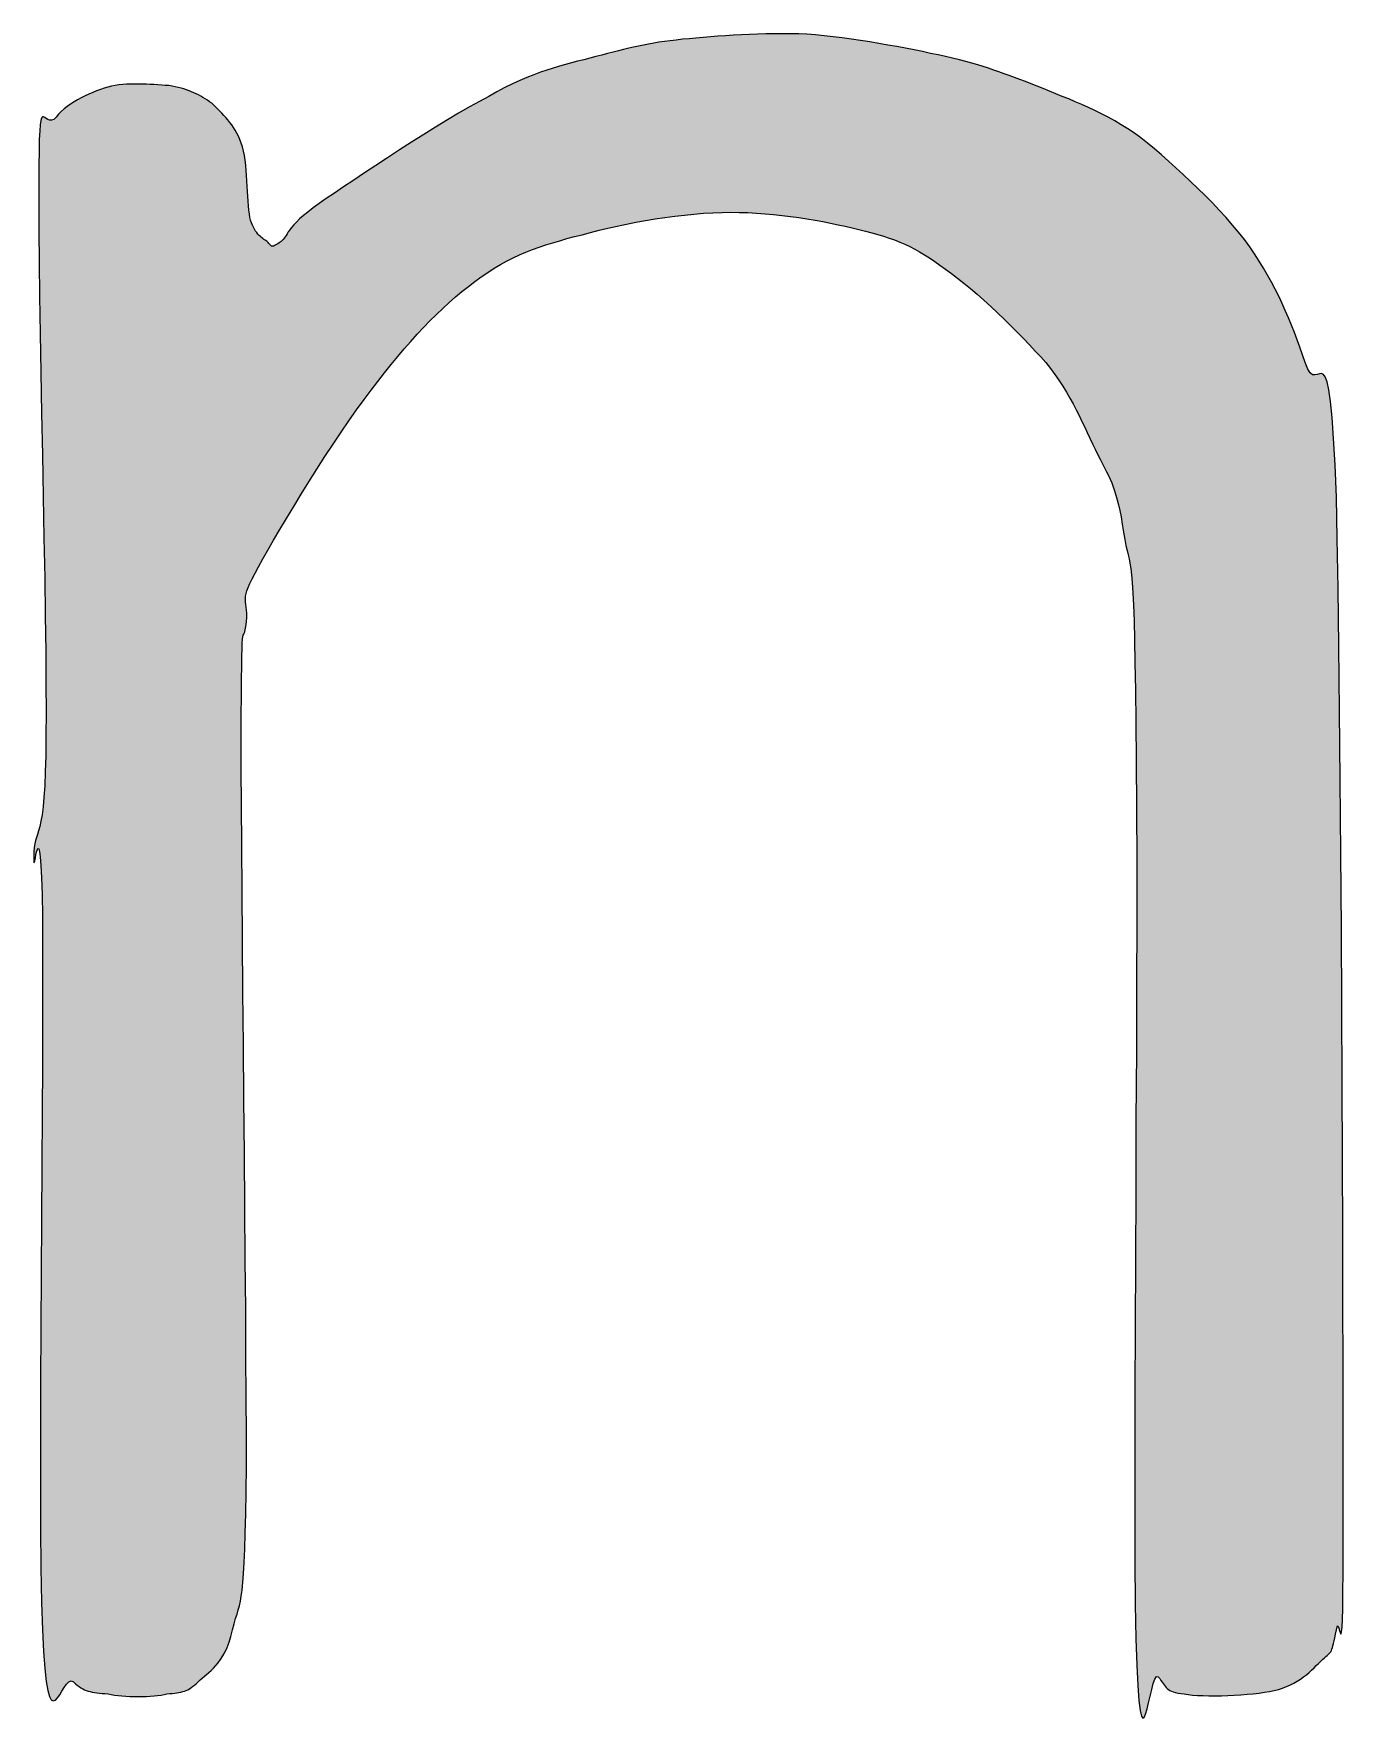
# Model space of a CAD drawing. Header units: millimetres. Extents: x 0 to 420, y 0 to 297.
# Drawn here: x 315.209 to 316.729, y 51.81 to 53.766 of the extents above; entities that cross this region are included whole.
import ezdxf

# ---------------------------------------------------------------- set-up
doc = ezdxf.new("R2010")
doc.units = ezdxf.units.MM
doc.layers.add('291-E-DIAGRAMA', color=5, linetype='Continuous')
doc.layers.add('291-G-ROTULO', color=7, linetype='Continuous')

msp = doc.modelspace()

# ---------------------------------------------------------------- hatches: boundary and pattern name
at = {"layer": '291-G-ROTULO', "true_color": 0x8dc249}
msp.add_hatch(color=7, dxfattribs=at).paths.add_polyline_path([(316.4559, 53.6695), (316.4483, 53.6735), (316.4406, 53.6773), (316.433, 53.6808), (316.4254, 53.6842), (316.4178, 53.6875), (316.4103, 53.6907), (316.4028, 53.6937), (316.3954, 53.6967), (316.388, 53.6997), (316.3807, 53.7027), (316.3735, 53.7057), (316.3666, 53.7083), (316.3599, 53.7108), (316.3535, 53.7132), (316.3473, 53.7155), (316.3413, 53.7178), (316.3353, 53.72), (316.3293, 53.7222), (316.3233, 53.7242), (316.3173, 53.7263), (316.311, 53.7283), (316.3046, 53.7303), (316.2979, 53.7322), (316.2908, 53.7341), (316.2834, 53.736), (316.2755, 53.7379), (316.2671, 53.7398), (316.2586, 53.7417), (316.2497, 53.7436), (316.2404, 53.7456), (316.2307, 53.7476), (316.2208, 53.7495), (316.2107, 53.7514), (316.2003, 53.7533), (316.1898, 53.7551), (316.1793, 53.7569), (316.1686, 53.7585), (316.158, 53.7601), (316.1474, 53.7615), (316.1369, 53.7629), (316.1266, 53.764), (316.1165, 53.7651), (316.1065, 53.7659), (316.0971, 53.7662), (316.0876, 53.7664), (316.078, 53.7664), (316.0684, 53.7664), (316.0589, 53.7662), (316.0493, 53.7659), (316.0399, 53.7656), (316.0305, 53.7652), (316.0212, 53.7646), (316.0121, 53.7641), (316.0032, 53.7635), (315.9945, 53.7628), (315.9859, 53.7621), (315.9777, 53.7614), (315.9697, 53.7606), (315.962, 53.7599), (315.9547, 53.7591), (315.9477, 53.7583), (315.9411, 53.7574), (315.9347, 53.7565), (315.9286, 53.7555), (315.9226, 53.7544), (315.9168, 53.7533), (315.9111, 53.7521), (315.9053, 53.7508), (315.8996, 53.7495), (315.8937, 53.7481), (315.8877, 53.7466), (315.8816, 53.745), (315.8752, 53.7434), (315.8686, 53.7416), (315.8616, 53.7398), (315.8545, 53.738), (315.8475, 53.7362), (315.8404, 53.7344), (315.8334, 53.7326), (315.8264, 53.7307), (315.8192, 53.7287), (315.812, 53.7266), (315.8047, 53.7242), (315.7971, 53.7217), (315.7894, 53.7188), (315.7815, 53.7157), (315.7733, 53.7121), (315.7648, 53.7082), (315.7559, 53.7039), (315.7467, 53.699), (315.7372, 53.6936), (315.7265, 53.6879), (315.7148, 53.6814), (315.7023, 53.6741), (315.6892, 53.6663), (315.6756, 53.658), (315.6617, 53.6493), (315.6476, 53.6404), (315.6335, 53.6314), (315.6196, 53.6224), (315.606, 53.6135), (315.5929, 53.6048), (315.5805, 53.5965), (315.5688, 53.5887), (315.5582, 53.5814), (315.5486, 53.5749), (315.5404, 53.5692), (315.5334, 53.5641), (315.5273, 53.5594), (315.5221, 53.5552), (315.5177, 53.5513), (315.514, 53.5477), (315.5109, 53.5444), (315.5084, 53.5415), (315.5063, 53.5388), (315.5046, 53.5364), (315.5032, 53.5342), (315.502, 53.5323), (315.5009, 53.5305), (315.4999, 53.5289), (315.4988, 53.5275), (315.4976, 53.5262), (315.4963, 53.525), (315.4942, 53.5236), (315.4924, 53.5225), (315.4908, 53.5215), (315.4895, 53.5208), (315.4884, 53.5202), (315.4875, 53.5199), (315.4867, 53.5197), (315.486, 53.5197), (315.4853, 53.5199), (315.4847, 53.5202), (315.4842, 53.5207), (315.4835, 53.5213), (315.4829, 53.5221), (315.4821, 53.5229), (315.4812, 53.5239), (315.4802, 53.525), (315.479, 53.5258), (315.4778, 53.5266), (315.4764, 53.5275), (315.4751, 53.5285), (315.4737, 53.5297), (315.4723, 53.5309), (315.4708, 53.5323), (315.4694, 53.5338), (315.468, 53.5355), (315.4666, 53.5373), (315.4653, 53.5394), (315.4641, 53.5417), (315.4629, 53.5442), (315.4619, 53.5469), (315.4609, 53.5499), (315.4601, 53.5531), (315.4594, 53.5571), (315.4589, 53.5617), (315.4584, 53.5666), (315.458, 53.572), (315.4576, 53.5776), (315.4573, 53.5834), (315.457, 53.5894), (315.4566, 53.5955), (315.4562, 53.6016), (315.4557, 53.6077), (315.4552, 53.6137), (315.4545, 53.6195), (315.4536, 53.625), (315.4527, 53.6302), (315.4515, 53.635), (315.4501, 53.6394), (315.4485, 53.6435), (315.4468, 53.6473), (315.445, 53.6509), (315.4431, 53.6543), (315.441, 53.6575), (315.4389, 53.6606), (315.4368, 53.6635), (315.4345, 53.6663), (315.4322, 53.669), (315.4299, 53.6715), (315.4276, 53.674), (315.4252, 53.6764), (315.4229, 53.6788), (315.4205, 53.6811), (315.4182, 53.6833), (315.416, 53.6856), (315.4133, 53.6874), (315.4108, 53.6892), (315.4082, 53.6908), (315.4056, 53.6924), (315.4031, 53.6939), (315.4005, 53.6953), (315.3978, 53.6966), (315.3951, 53.6979), (315.3924, 53.6991), (315.3895, 53.7002), (315.3866, 53.7013), (315.3835, 53.7023), (315.3803, 53.7032), (315.377, 53.7041), (315.3735, 53.7049), (315.3698, 53.7057), (315.3659, 53.7061), (315.3619, 53.7064), (315.3577, 53.7068), (315.3534, 53.7071), (315.349, 53.7074), (315.3445, 53.7076), (315.34, 53.7078), (315.3354, 53.7079), (315.3308, 53.708), (315.3262, 53.708), (315.3216, 53.7079), (315.317, 53.7077), (315.3125, 53.7073), (315.3081, 53.7069), (315.3037, 53.7064), (315.2995, 53.7057), (315.2953, 53.7045), (315.291, 53.7031), (315.2866, 53.7017), (315.2821, 53.7), (315.2777, 53.6983), (315.2732, 53.6964), (315.2688, 53.6943), (315.2644, 53.6921), (315.2601, 53.6898), (315.256, 53.6873), (315.252, 53.6847), (315.2481, 53.682), (315.2445, 53.6791), (315.2412, 53.676), (315.2381, 53.6729), (315.2353, 53.6695), (315.2324, 53.667), (315.2298, 53.666), (315.2275, 53.6661), (315.2254, 53.6669), (315.2235, 53.6681), (315.2219, 53.6692), (315.2204, 53.6699), (315.2192, 53.6698), (315.2182, 53.6685), (315.2173, 53.6656), (315.2166, 53.6607), (315.2161, 53.6535), (315.2157, 53.6435), (315.2154, 53.6304), (315.2153, 53.6138), (315.2152, 53.5933), (315.215, 53.568), (315.2151, 53.5371), (315.2154, 53.5013), (315.2159, 53.4615), (315.2166, 53.4185), (315.2174, 53.3729), (315.2183, 53.3256), (315.2192, 53.2773), (315.2202, 53.2289), (315.221, 53.1811), (315.2219, 53.1347), (315.2225, 53.0905), (315.2231, 53.0492), (315.2234, 53.0116), (315.2235, 52.9786), (315.2232, 52.9509), (315.2231, 52.9285), (315.2226, 52.9094), (315.2219, 52.8933), (315.221, 52.8798), (315.22, 52.8686), (315.2188, 52.8595), (315.2175, 52.852), (315.2162, 52.846), (315.2149, 52.841), (315.2136, 52.8368), (315.2124, 52.8331), (315.2114, 52.8295), (315.2105, 52.8257), (315.2098, 52.8215), (315.2093, 52.8165), (315.2092, 52.8103), (315.2093, 52.8056), (315.2095, 52.8037), (315.2099, 52.8041), (315.2105, 52.8062), (315.2111, 52.8093), (315.2118, 52.8129), (315.2126, 52.8164), (315.2134, 52.8191), (315.2143, 52.8205), (315.2152, 52.82), (315.216, 52.8169), (315.2168, 52.8106), (315.2175, 52.8006), (315.2182, 52.7863), (315.2188, 52.767), (315.2192, 52.7421), (315.2195, 52.7096), (315.2195, 52.6693), (315.2194, 52.6224), (315.2192, 52.5699), (315.2189, 52.513), (315.2185, 52.4528), (315.2181, 52.3903), (315.2177, 52.3268), (315.2174, 52.2633), (315.2171, 52.2009), (315.217, 52.1408), (315.217, 52.084), (315.2172, 52.0318), (315.2176, 51.9851), (315.2182, 51.9451), (315.2192, 51.913), (315.2205, 51.888), (315.2219, 51.8682), (315.2236, 51.8533), (315.2254, 51.8426), (315.2274, 51.8356), (315.2296, 51.8318), (315.2319, 51.8307), (315.2343, 51.8317), (315.2368, 51.8343), (315.2393, 51.8379), (315.242, 51.8421), (315.2446, 51.8464), (315.2473, 51.8501), (315.25, 51.8527), (315.2527, 51.8538), (315.2554, 51.8528), (315.2576, 51.8506), (315.2597, 51.8488), (315.2618, 51.8472), (315.2639, 51.8458), (315.266, 51.8446), (315.2681, 51.8435), (315.2702, 51.8427), (315.2724, 51.842), (315.2747, 51.8414), (315.2772, 51.8409), (315.2797, 51.8404), (315.2825, 51.8401), (315.2854, 51.8397), (315.2885, 51.8394), (315.2919, 51.8391), (315.2955, 51.8387), (315.2991, 51.838), (315.303, 51.8374), (315.3071, 51.8369), (315.3115, 51.8364), (315.3161, 51.8361), (315.3208, 51.8359), (315.3256, 51.8357), (315.3304, 51.8357), (315.3352, 51.8357), (315.3399, 51.8359), (315.3444, 51.8361), (315.3489, 51.8364), (315.353, 51.8369), (315.357, 51.8374), (315.3605, 51.838), (315.3638, 51.8387), (315.367, 51.8391), (315.37, 51.8394), (315.3728, 51.8397), (315.3753, 51.8401), (315.3777, 51.8404), (315.38, 51.8409), (315.3821, 51.8414), (315.3841, 51.842), (315.386, 51.8427), (315.3879, 51.8435), (315.3898, 51.8446), (315.3917, 51.8458), (315.3936, 51.8472), (315.3956, 51.8488), (315.3977, 51.8506), (315.3999, 51.8528), (315.4022, 51.855), (315.4047, 51.8571), (315.4072, 51.8592), (315.4098, 51.8613), (315.4125, 51.8636), (315.4152, 51.866), (315.418, 51.8686), (315.4207, 51.8716), (315.4234, 51.8749), (315.4261, 51.8786), (315.4287, 51.8828), (315.4312, 51.8875), (315.4336, 51.8928), (315.4359, 51.8988), (315.4381, 51.9055), (315.44, 51.913), (315.4419, 51.9202), (315.4435, 51.9262), (315.4451, 51.9314), (315.4465, 51.9363), (315.4478, 51.9411), (315.449, 51.9463), (315.4501, 51.9523), (315.4511, 51.9594), (315.452, 51.968), (315.4528, 51.9786), (315.4535, 51.9915), (315.4542, 52.007), (315.4547, 52.0256), (315.4552, 52.0477), (315.4557, 52.0736), (315.4561, 52.1037), (315.456, 52.1398), (315.4558, 52.1828), (315.4555, 52.2317), (315.4552, 52.2854), (315.4547, 52.343), (315.4542, 52.4035), (315.4537, 52.4658), (315.4531, 52.529), (315.4525, 52.5921), (315.452, 52.6541), (315.4515, 52.714), (315.451, 52.7708), (315.4506, 52.8234), (315.4503, 52.871), (315.4501, 52.9125), (315.4501, 52.9468), (315.4501, 52.9748), (315.4502, 52.998), (315.4503, 53.0169), (315.4505, 53.032), (315.4507, 53.0437), (315.4509, 53.0525), (315.4512, 53.0589), (315.4516, 53.0633), (315.452, 53.0662), (315.4524, 53.068), (315.4529, 53.0693), (315.4535, 53.0705), (315.4541, 53.072), (315.4547, 53.0744), (315.4554, 53.078), (315.4561, 53.0834), (315.4563, 53.0889), (315.4563, 53.0935), (315.4561, 53.0974), (315.4558, 53.1007), (315.4554, 53.1036), (315.4551, 53.1062), (315.4549, 53.1086), (315.4548, 53.111), (315.4551, 53.1135), (315.4557, 53.1163), (315.4566, 53.1196), (315.4581, 53.1234), (315.4601, 53.128), (315.4627, 53.1335), (315.466, 53.1399), (315.4702, 53.1476), (315.4751, 53.1566), (315.4809, 53.1668), (315.4875, 53.1782), (315.4948, 53.1906), (315.5026, 53.2037), (315.5109, 53.2175), (315.5196, 53.2317), (315.5286, 53.2462), (315.5378, 53.2608), (315.5472, 53.2754), (315.5565, 53.2897), (315.5659, 53.3037), (315.575, 53.3171), (315.5839, 53.3298), (315.5925, 53.3416), (315.6006, 53.3524), (315.6085, 53.3627), (315.6163, 53.3727), (315.624, 53.3823), (315.6316, 53.3916), (315.6392, 53.4005), (315.6467, 53.4091), (315.6542, 53.4174), (315.6616, 53.4254), (315.669, 53.433), (315.6765, 53.4404), (315.6839, 53.4475), (315.6913, 53.4543), (315.6987, 53.4608), (315.7061, 53.4671), (315.7136, 53.4731), (315.7211, 53.4788), (315.7286, 53.4843), (315.736, 53.4893), (315.7434, 53.494), (315.7507, 53.4983), (315.758, 53.5023), (315.7654, 53.506), (315.7728, 53.5095), (315.7803, 53.5127), (315.7879, 53.5157), (315.7956, 53.5185), (315.8034, 53.5212), (315.8114, 53.5237), (315.8196, 53.5261), (315.828, 53.5285), (315.8367, 53.5308), (315.8456, 53.533), (315.8552, 53.5356), (315.8652, 53.5382), (315.8755, 53.5407), (315.8861, 53.543), (315.8969, 53.5453), (315.9079, 53.5475), (315.9191, 53.5495), (315.9304, 53.5514), (315.9417, 53.5531), (315.953, 53.5546), (315.9642, 53.5559), (315.9754, 53.557), (315.9864, 53.5579), (315.9973, 53.5586), (316.0079, 53.559), (316.0182, 53.5591), (316.028, 53.559), (316.0379, 53.5587), (316.0479, 53.5581), (316.0578, 53.5574), (316.0677, 53.5565), (316.0776, 53.5554), (316.0873, 53.5542), (316.097, 53.5529), (316.1065, 53.5514), (316.1159, 53.5498), (316.125, 53.5482), (316.1339, 53.5464), (316.1426, 53.5446), (316.151, 53.5428), (316.159, 53.5409), (316.1668, 53.5391), (316.1745, 53.5372), (316.1818, 53.5353), (316.1887, 53.5333), (316.1954, 53.5313), (316.2018, 53.5292), (316.208, 53.5269), (316.2141, 53.5245), (316.22, 53.522), (316.2257, 53.5193), (316.2315, 53.5163), (316.2372, 53.5131), (316.243, 53.5097), (316.2488, 53.506), (316.2547, 53.5019), (316.2608, 53.4976), (316.2671, 53.4929), (316.2741, 53.4881), (316.2813, 53.4827), (316.2887, 53.4769), (316.2963, 53.4706), (316.3041, 53.4639), (316.3119, 53.457), (316.3198, 53.4498), (316.3276, 53.4424), (316.3354, 53.435), (316.343, 53.4274), (316.3505, 53.4199), (316.3578, 53.4124), (316.3647, 53.4051), (316.3714, 53.3979), (316.3777, 53.3911), (316.3836, 53.3845), (316.389, 53.3777), (316.3941, 53.3709), (316.3989, 53.364), (316.4034, 53.3571), (316.4076, 53.3503), (316.4116, 53.3434), (316.4154, 53.3366), (316.4189, 53.3298), (316.4224, 53.323), (316.4256, 53.3163), (316.4288, 53.3097), (316.4318, 53.3032), (316.4349, 53.2967), (316.4378, 53.2904), (316.4408, 53.2842), (316.4438, 53.2781), (316.4467, 53.2723), (316.4494, 53.2671), (316.4518, 53.2623), (316.4541, 53.2578), (316.4563, 53.2534), (316.4583, 53.2491), (316.4601, 53.2449), (316.4619, 53.2404), (316.4635, 53.2358), (316.4651, 53.2308), (316.4666, 53.2254), (316.4681, 53.2194), (316.4695, 53.2127), (316.471, 53.2053), (316.4724, 53.197), (316.4739, 53.1877), (316.4754, 53.179), (316.4767, 53.1721), (316.478, 53.1664), (316.4792, 53.1614), (316.4803, 53.1567), (316.4813, 53.1516), (316.4823, 53.1456), (316.4832, 53.1383), (316.484, 53.1291), (316.4847, 53.1174), (316.4854, 53.1028), (316.486, 53.0847), (316.4866, 53.0626), (316.4871, 53.0359), (316.4876, 53.0042), (316.488, 52.9669), (316.4886, 52.9216), (316.4889, 52.8671), (316.4891, 52.8048), (316.4891, 52.736), (316.4889, 52.6622), (316.4887, 52.5846), (316.4883, 52.5046), (316.488, 52.4236), (316.4876, 52.343), (316.4873, 52.2641), (316.487, 52.1883), (316.4868, 52.1169), (316.4868, 52.0513), (316.487, 51.9929), (316.4873, 51.943), (316.488, 51.9029), (316.4891, 51.8721), (316.4904, 51.8484), (316.4917, 51.8311), (316.4932, 51.8195), (316.4947, 51.8129), (316.4962, 51.8105), (316.4978, 51.8115), (316.4995, 51.8154), (316.5012, 51.8213), (316.503, 51.8285), (316.5048, 51.8363), (316.5066, 51.8439), (316.5084, 51.8508), (316.5103, 51.856), (316.5122, 51.8589), (316.5141, 51.8588), (316.5158, 51.8566), (316.5173, 51.8545), (316.5187, 51.8526), (316.5199, 51.8508), (316.521, 51.8492), (316.5222, 51.8477), (316.5233, 51.8463), (316.5246, 51.845), (316.526, 51.8438), (316.5276, 51.8428), (316.5294, 51.8418), (316.5316, 51.841), (316.534, 51.8403), (316.5369, 51.8396), (316.5403, 51.8391), (316.5442, 51.8387), (316.5487, 51.838), (316.5539, 51.8375), (316.5598, 51.8371), (316.5661, 51.8368), (316.5729, 51.8366), (316.58, 51.8366), (316.5874, 51.8367), (316.5949, 51.8369), (316.6024, 51.8373), (316.6099, 51.8377), (316.6172, 51.8383), (316.6243, 51.839), (316.6311, 51.8398), (316.6375, 51.8407), (316.6433, 51.8416), (316.6486, 51.8427), (316.6537, 51.844), (316.6585, 51.8455), (316.6631, 51.8473), (316.6675, 51.8492), (316.6716, 51.8513), (316.6755, 51.8536), (316.6792, 51.856), (316.6827, 51.8585), (316.686, 51.8611), (316.6891, 51.8637), (316.6921, 51.8663), (316.6949, 51.869), (316.6975, 51.8716), (316.7, 51.8741), (316.7025, 51.8765), (316.7048, 51.8789), (316.7069, 51.8806), (316.7087, 51.8821), (316.7102, 51.8833), (316.7115, 51.8845), (316.7126, 51.8856), (316.7136, 51.8867), (316.7144, 51.8878), (316.7151, 51.8891), (316.7157, 51.8907), (316.7163, 51.8925), (316.7169, 51.8946), (316.7175, 51.8972), (316.7181, 51.9003), (316.7189, 51.9039), (316.7198, 51.9081), (316.7208, 51.913), (316.7216, 51.9167), (316.7223, 51.9179), (316.7231, 51.9171), (316.7238, 51.9151), (316.7245, 51.9126), (316.7251, 51.9102), (316.7258, 51.9087), (316.7263, 51.9087), (316.7269, 51.911), (316.7274, 51.9162), (316.7278, 51.925), (316.7282, 51.9381), (316.7285, 51.9562), (316.7287, 51.98), (316.7288, 52.0102), (316.7289, 52.0475), (316.7288, 52.0947), (316.7288, 52.1525), (316.7286, 52.2193), (316.7284, 52.2937), (316.7282, 52.3742), (316.7279, 52.4593), (316.7275, 52.5473), (316.7271, 52.6369), (316.7266, 52.7266), (316.726, 52.8147), (316.7254, 52.8999), (316.7246, 52.9805), (316.7238, 53.0551), (316.7229, 53.1223), (316.7219, 53.1803), (316.7208, 53.2279), (316.7193, 53.2658), (316.7176, 53.2965), (316.7159, 53.3208), (316.7141, 53.3393), (316.7121, 53.3528), (316.7101, 53.3621), (316.708, 53.3679), (316.7058, 53.3709), (316.7035, 53.3719), (316.7011, 53.3716), (316.6986, 53.3708), (316.696, 53.3702), (316.6933, 53.3705), (316.6905, 53.3725), (316.6877, 53.3769), (316.6847, 53.3845), (316.6817, 53.3934), (316.6786, 53.4023), (316.6754, 53.411), (316.6721, 53.4196), (316.6687, 53.4281), (316.6652, 53.4366), (316.6616, 53.4449), (316.6578, 53.4532), (316.6539, 53.4615), (316.6498, 53.4697), (316.6455, 53.4779), (316.6409, 53.4861), (316.6362, 53.4943), (316.6312, 53.5025), (316.626, 53.5107), (316.6205, 53.519), (316.6142, 53.5273), (316.6074, 53.5358), (316.6003, 53.5443), (316.5928, 53.5529), (316.585, 53.5614), (316.5769, 53.5699), (316.5686, 53.5784), (316.5602, 53.5867), (316.5517, 53.5949), (316.5432, 53.603), (316.5346, 53.6108), (316.5262, 53.6184), (316.5178, 53.6256), (316.5096, 53.6326), (316.5017, 53.6392), (316.494, 53.6455), (316.4864, 53.6509), (316.4788, 53.656), (316.4712, 53.6608), (316.4636, 53.6653)])

# ---------------------------------------------------------------- linework, layer by layer
at = {"layer": '291-E-DIAGRAMA'}
msp.add_lwpolyline([(316.494, 53.6455), (316.4864, 53.6509), (316.4788, 53.656), (316.4712, 53.6608), (316.4636, 53.6653), (316.4559, 53.6695), (316.4483, 53.6735), (316.4406, 53.6773), (316.433, 53.6808), (316.4254, 53.6842), (316.4178, 53.6875), (316.4103, 53.6907), (316.4028, 53.6937), (316.3954, 53.6967), (316.388, 53.6997), (316.3807, 53.7027), (316.3735, 53.7057), (316.3666, 53.7083), (316.3599, 53.7108), (316.3535, 53.7132), (316.3473, 53.7155), (316.3413, 53.7178), (316.3353, 53.72), (316.3293, 53.7222), (316.3233, 53.7242), (316.3173, 53.7263), (316.311, 53.7283), (316.3046, 53.7303), (316.2979, 53.7322), (316.2908, 53.7341), (316.2834, 53.736), (316.2755, 53.7379), (316.2671, 53.7398), (316.2586, 53.7417), (316.2497, 53.7436), (316.2404, 53.7456), (316.2307, 53.7476), (316.2208, 53.7495), (316.2107, 53.7514), (316.2003, 53.7533), (316.1898, 53.7551), (316.1793, 53.7569), (316.1686, 53.7585), (316.158, 53.7601), (316.1474, 53.7615), (316.1369, 53.7629), (316.1266, 53.764), (316.1165, 53.7651), (316.1065, 53.7659), (316.0971, 53.7662), (316.0876, 53.7664), (316.078, 53.7664), (316.0684, 53.7664), (316.0589, 53.7662), (316.0493, 53.7659), (316.0399, 53.7656), (316.0305, 53.7652), (316.0212, 53.7646), (316.0121, 53.7641), (316.0032, 53.7635), (315.9945, 53.7628), (315.9859, 53.7621), (315.9777, 53.7614), (315.9697, 53.7606), (315.962, 53.7599), (315.9547, 53.7591), (315.9477, 53.7583), (315.9411, 53.7574), (315.9347, 53.7565), (315.9286, 53.7555), (315.9226, 53.7544), (315.9168, 53.7533), (315.9111, 53.7521), (315.9053, 53.7508), (315.8996, 53.7495), (315.8937, 53.7481), (315.8877, 53.7466), (315.8816, 53.745), (315.8752, 53.7434), (315.8686, 53.7416), (315.8616, 53.7398), (315.8545, 53.738), (315.8475, 53.7362), (315.8404, 53.7344), (315.8334, 53.7326), (315.8264, 53.7307), (315.8192, 53.7287), (315.812, 53.7266), (315.8047, 53.7242), (315.7971, 53.7217), (315.7894, 53.7188), (315.7815, 53.7157), (315.7733, 53.7121), (315.7648, 53.7082), (315.7559, 53.7039), (315.7467, 53.699), (315.7372, 53.6936), (315.7265, 53.6879), (315.7148, 53.6814), (315.7023, 53.6741), (315.6892, 53.6663), (315.6756, 53.658), (315.6617, 53.6493), (315.6476, 53.6404), (315.6335, 53.6314), (315.6196, 53.6224), (315.606, 53.6135), (315.5929, 53.6048), (315.5805, 53.5965), (315.5688, 53.5887), (315.5582, 53.5814), (315.5486, 53.5749), (315.5404, 53.5692), (315.5334, 53.5641), (315.5273, 53.5594), (315.5221, 53.5552), (315.5177, 53.5513), (315.514, 53.5477), (315.5109, 53.5444), (315.5084, 53.5415), (315.5063, 53.5388), (315.5046, 53.5364), (315.5032, 53.5342), (315.502, 53.5323), (315.5009, 53.5305), (315.4999, 53.5289), (315.4988, 53.5275), (315.4976, 53.5262), (315.4963, 53.525), (315.4942, 53.5236), (315.4924, 53.5225), (315.4908, 53.5215), (315.4895, 53.5208), (315.4884, 53.5202), (315.4875, 53.5199), (315.4867, 53.5197), (315.486, 53.5197), (315.4853, 53.5199), (315.4847, 53.5202), (315.4842, 53.5207), (315.4835, 53.5213), (315.4829, 53.5221), (315.4821, 53.5229), (315.4812, 53.5239), (315.4802, 53.525), (315.479, 53.5258), (315.4778, 53.5266), (315.4764, 53.5275), (315.4751, 53.5285), (315.4737, 53.5297), (315.4723, 53.5309), (315.4708, 53.5323), (315.4694, 53.5338), (315.468, 53.5355), (315.4666, 53.5373), (315.4653, 53.5394), (315.4641, 53.5417), (315.4629, 53.5442), (315.4619, 53.5469), (315.4609, 53.5499), (315.4601, 53.5531), (315.4594, 53.5571), (315.4589, 53.5617), (315.4584, 53.5666), (315.458, 53.572), (315.4576, 53.5776), (315.4573, 53.5834), (315.457, 53.5894), (315.4566, 53.5955), (315.4562, 53.6016), (315.4557, 53.6077), (315.4552, 53.6137), (315.4545, 53.6195), (315.4536, 53.625), (315.4527, 53.6302), (315.4515, 53.635), (315.4501, 53.6394), (315.4485, 53.6435), (315.4468, 53.6473), (315.445, 53.6509), (315.4431, 53.6543), (315.441, 53.6575), (315.4389, 53.6606), (315.4368, 53.6635), (315.4345, 53.6663), (315.4322, 53.669), (315.4299, 53.6715), (315.4276, 53.674), (315.4252, 53.6764), (315.4229, 53.6788), (315.4205, 53.6811), (315.4182, 53.6833), (315.416, 53.6856), (315.4133, 53.6874), (315.4108, 53.6892), (315.4082, 53.6908), (315.4056, 53.6924), (315.4031, 53.6939), (315.4005, 53.6953), (315.3978, 53.6966), (315.3951, 53.6979), (315.3924, 53.6991), (315.3895, 53.7002), (315.3866, 53.7013), (315.3835, 53.7023), (315.3803, 53.7032), (315.377, 53.7041), (315.3735, 53.7049), (315.3698, 53.7057), (315.3659, 53.7061), (315.3619, 53.7064), (315.3577, 53.7068), (315.3534, 53.7071), (315.349, 53.7074), (315.3445, 53.7076), (315.34, 53.7078), (315.3354, 53.7079), (315.3308, 53.708), (315.3262, 53.708), (315.3216, 53.7079), (315.317, 53.7077), (315.3125, 53.7073), (315.3081, 53.7069), (315.3037, 53.7064), (315.2995, 53.7057), (315.2953, 53.7045), (315.291, 53.7031), (315.2866, 53.7017), (315.2821, 53.7), (315.2777, 53.6983), (315.2732, 53.6964), (315.2688, 53.6943), (315.2644, 53.6921), (315.2601, 53.6898), (315.256, 53.6873), (315.252, 53.6847), (315.2481, 53.682), (315.2445, 53.6791), (315.2412, 53.676), (315.2381, 53.6729), (315.2353, 53.6695), (315.2324, 53.667), (315.2298, 53.666), (315.2275, 53.6661), (315.2254, 53.6669), (315.2235, 53.6681), (315.2219, 53.6692), (315.2204, 53.6699), (315.2192, 53.6698), (315.2182, 53.6685), (315.2173, 53.6656), (315.2166, 53.6607), (315.2161, 53.6535), (315.2157, 53.6435), (315.2154, 53.6304), (315.2153, 53.6138), (315.2152, 53.5933), (315.215, 53.568), (315.2151, 53.5371), (315.2154, 53.5013), (315.2159, 53.4615), (315.2166, 53.4185), (315.2174, 53.3729), (315.2183, 53.3256), (315.2192, 53.2773), (315.2202, 53.2289), (315.221, 53.1811), (315.2219, 53.1347), (315.2225, 53.0905), (315.2231, 53.0492), (315.2234, 53.0116), (315.2235, 52.9786), (315.2232, 52.9509), (315.2231, 52.9285), (315.2226, 52.9094), (315.2219, 52.8933), (315.221, 52.8798), (315.22, 52.8686), (315.2188, 52.8595), (315.2175, 52.852), (315.2162, 52.846), (315.2149, 52.841), (315.2136, 52.8368), (315.2124, 52.8331), (315.2114, 52.8295), (315.2105, 52.8257), (315.2098, 52.8215), (315.2093, 52.8165), (315.2092, 52.8103), (315.2093, 52.8056), (315.2095, 52.8037), (315.2099, 52.8041), (315.2105, 52.8062), (315.2111, 52.8093), (315.2118, 52.8129), (315.2126, 52.8164), (315.2134, 52.8191), (315.2143, 52.8205), (315.2152, 52.82), (315.216, 52.8169), (315.2168, 52.8106), (315.2175, 52.8006), (315.2182, 52.7863), (315.2188, 52.767), (315.2192, 52.7421), (315.2195, 52.7096), (315.2195, 52.6693), (315.2194, 52.6224), (315.2192, 52.5699), (315.2189, 52.513), (315.2185, 52.4528), (315.2181, 52.3903), (315.2177, 52.3268), (315.2174, 52.2633), (315.2171, 52.2009), (315.217, 52.1408), (315.217, 52.084), (315.2172, 52.0318), (315.2176, 51.9851), (315.2182, 51.9451), (315.2192, 51.913), (315.2205, 51.888), (315.2219, 51.8682), (315.2236, 51.8533), (315.2254, 51.8426), (315.2274, 51.8356), (315.2296, 51.8318), (315.2319, 51.8307), (315.2343, 51.8317), (315.2368, 51.8343), (315.2393, 51.8379), (315.242, 51.8421), (315.2446, 51.8464), (315.2473, 51.8501), (315.25, 51.8527), (315.2527, 51.8538), (315.2554, 51.8528), (315.2576, 51.8506), (315.2597, 51.8488), (315.2618, 51.8472), (315.2639, 51.8458), (315.266, 51.8446), (315.2681, 51.8435), (315.2702, 51.8427), (315.2724, 51.842), (315.2747, 51.8414), (315.2772, 51.8409), (315.2797, 51.8404), (315.2825, 51.8401), (315.2854, 51.8397), (315.2885, 51.8394), (315.2919, 51.8391), (315.2955, 51.8387), (315.2991, 51.838), (315.303, 51.8374), (315.3071, 51.8369), (315.3115, 51.8364), (315.3161, 51.8361), (315.3208, 51.8359), (315.3256, 51.8357), (315.3304, 51.8357), (315.3352, 51.8357), (315.3399, 51.8359), (315.3444, 51.8361), (315.3489, 51.8364), (315.353, 51.8369), (315.357, 51.8374), (315.3605, 51.838), (315.3638, 51.8387), (315.367, 51.8391), (315.37, 51.8394), (315.3728, 51.8397), (315.3753, 51.8401), (315.3777, 51.8404), (315.38, 51.8409), (315.3821, 51.8414), (315.3841, 51.842), (315.386, 51.8427), (315.3879, 51.8435), (315.3898, 51.8446), (315.3917, 51.8458), (315.3936, 51.8472), (315.3956, 51.8488), (315.3977, 51.8506), (315.3999, 51.8528), (315.4022, 51.855), (315.4047, 51.8571), (315.4072, 51.8592), (315.4098, 51.8613), (315.4125, 51.8636), (315.4152, 51.866), (315.418, 51.8686), (315.4207, 51.8716), (315.4234, 51.8749), (315.4261, 51.8786), (315.4287, 51.8828), (315.4312, 51.8875), (315.4336, 51.8928), (315.4359, 51.8988), (315.4381, 51.9055), (315.44, 51.913), (315.4419, 51.9202), (315.4435, 51.9262), (315.4451, 51.9314), (315.4465, 51.9363), (315.4478, 51.9411), (315.449, 51.9463), (315.4501, 51.9523), (315.4511, 51.9594), (315.452, 51.968), (315.4528, 51.9786), (315.4535, 51.9915), (315.4542, 52.007), (315.4547, 52.0256), (315.4552, 52.0477), (315.4557, 52.0736), (315.4561, 52.1037), (315.456, 52.1398), (315.4558, 52.1828), (315.4555, 52.2317), (315.4552, 52.2854), (315.4547, 52.343), (315.4542, 52.4035), (315.4537, 52.4658), (315.4531, 52.529), (315.4525, 52.5921), (315.452, 52.6541), (315.4515, 52.714), (315.451, 52.7708), (315.4506, 52.8234), (315.4503, 52.871), (315.4501, 52.9125), (315.4501, 52.9468), (315.4501, 52.9748), (315.4502, 52.998), (315.4503, 53.0169), (315.4505, 53.032), (315.4507, 53.0437), (315.4509, 53.0525), (315.4512, 53.0589), (315.4516, 53.0633), (315.452, 53.0662), (315.4524, 53.068), (315.4529, 53.0693), (315.4535, 53.0705), (315.4541, 53.072), (315.4547, 53.0744), (315.4554, 53.078), (315.4561, 53.0834), (315.4563, 53.0889), (315.4563, 53.0935), (315.4561, 53.0974), (315.4558, 53.1007), (315.4554, 53.1036), (315.4551, 53.1062), (315.4549, 53.1086), (315.4548, 53.111), (315.4551, 53.1135), (315.4557, 53.1163), (315.4566, 53.1196), (315.4581, 53.1234), (315.4601, 53.128), (315.4627, 53.1335), (315.466, 53.1399), (315.4702, 53.1476), (315.4751, 53.1566), (315.4809, 53.1668), (315.4875, 53.1782), (315.4948, 53.1906), (315.5026, 53.2037), (315.5109, 53.2175), (315.5196, 53.2317), (315.5286, 53.2462), (315.5378, 53.2608), (315.5472, 53.2754), (315.5565, 53.2897), (315.5659, 53.3037), (315.575, 53.3171), (315.5839, 53.3298), (315.5925, 53.3416), (315.6006, 53.3524), (315.6085, 53.3627), (315.6163, 53.3727), (315.624, 53.3823), (315.6316, 53.3916), (315.6392, 53.4005), (315.6467, 53.4091), (315.6542, 53.4174), (315.6616, 53.4254), (315.669, 53.433), (315.6765, 53.4404), (315.6839, 53.4475), (315.6913, 53.4543), (315.6987, 53.4608), (315.7061, 53.4671), (315.7136, 53.4731), (315.7211, 53.4788), (315.7286, 53.4843), (315.736, 53.4893), (315.7434, 53.494), (315.7507, 53.4983), (315.758, 53.5023), (315.7654, 53.506), (315.7728, 53.5095), (315.7803, 53.5127), (315.7879, 53.5157), (315.7956, 53.5185), (315.8034, 53.5212), (315.8114, 53.5237), (315.8196, 53.5261), (315.828, 53.5285), (315.8367, 53.5308), (315.8456, 53.533), (315.8552, 53.5356), (315.8652, 53.5382), (315.8755, 53.5407), (315.8861, 53.543), (315.8969, 53.5453), (315.9079, 53.5475), (315.9191, 53.5495), (315.9304, 53.5514), (315.9417, 53.5531), (315.953, 53.5546), (315.9642, 53.5559), (315.9754, 53.557), (315.9864, 53.5579), (315.9973, 53.5586), (316.0079, 53.559), (316.0182, 53.5591), (316.028, 53.559), (316.0379, 53.5587), (316.0479, 53.5581), (316.0578, 53.5574), (316.0677, 53.5565), (316.0776, 53.5554), (316.0873, 53.5542), (316.097, 53.5529), (316.1065, 53.5514), (316.1159, 53.5498), (316.125, 53.5482), (316.1339, 53.5464), (316.1426, 53.5446), (316.151, 53.5428), (316.159, 53.5409), (316.1668, 53.5391), (316.1745, 53.5372), (316.1818, 53.5353), (316.1887, 53.5333), (316.1954, 53.5313), (316.2018, 53.5292), (316.208, 53.5269), (316.2141, 53.5245), (316.22, 53.522), (316.2257, 53.5193), (316.2315, 53.5163), (316.2372, 53.5131), (316.243, 53.5097), (316.2488, 53.506), (316.2547, 53.5019), (316.2608, 53.4976), (316.2671, 53.4929), (316.2741, 53.4881), (316.2813, 53.4827), (316.2887, 53.4769), (316.2963, 53.4706), (316.3041, 53.4639), (316.3119, 53.457), (316.3198, 53.4498), (316.3276, 53.4424), (316.3354, 53.435), (316.343, 53.4274), (316.3505, 53.4199), (316.3578, 53.4124), (316.3647, 53.4051), (316.3714, 53.3979), (316.3777, 53.3911), (316.3836, 53.3845), (316.389, 53.3777), (316.3941, 53.3709), (316.3989, 53.364), (316.4034, 53.3571), (316.4076, 53.3503), (316.4116, 53.3434), (316.4154, 53.3366), (316.4189, 53.3298), (316.4224, 53.323), (316.4256, 53.3163), (316.4288, 53.3097), (316.4318, 53.3032), (316.4349, 53.2967), (316.4378, 53.2904), (316.4408, 53.2842), (316.4438, 53.2781), (316.4467, 53.2723), (316.4494, 53.2671), (316.4518, 53.2623), (316.4541, 53.2578), (316.4563, 53.2534), (316.4583, 53.2491), (316.4601, 53.2449), (316.4619, 53.2404), (316.4635, 53.2358), (316.4651, 53.2308), (316.4666, 53.2254), (316.4681, 53.2194), (316.4695, 53.2127), (316.471, 53.2053), (316.4724, 53.197), (316.4739, 53.1877), (316.4754, 53.179), (316.4767, 53.1721), (316.478, 53.1664), (316.4792, 53.1614), (316.4803, 53.1567), (316.4813, 53.1516), (316.4823, 53.1456), (316.4832, 53.1383), (316.484, 53.1291), (316.4847, 53.1174), (316.4854, 53.1028), (316.486, 53.0847), (316.4866, 53.0626), (316.4871, 53.0359), (316.4876, 53.0042), (316.488, 52.9669), (316.4886, 52.9216), (316.4889, 52.8671), (316.4891, 52.8048), (316.4891, 52.736), (316.4889, 52.6622), (316.4887, 52.5846), (316.4883, 52.5046), (316.488, 52.4236), (316.4876, 52.343), (316.4873, 52.2641), (316.487, 52.1883), (316.4868, 52.1169), (316.4868, 52.0513), (316.487, 51.9929), (316.4873, 51.943), (316.488, 51.9029), (316.4891, 51.8721), (316.4904, 51.8484), (316.4917, 51.8311), (316.4932, 51.8195), (316.4947, 51.8129), (316.4962, 51.8105), (316.4978, 51.8115), (316.4995, 51.8154), (316.5012, 51.8213), (316.503, 51.8285), (316.5048, 51.8363), (316.5066, 51.8439), (316.5084, 51.8508), (316.5103, 51.856), (316.5122, 51.8589), (316.5141, 51.8588), (316.5158, 51.8566), (316.5173, 51.8545), (316.5187, 51.8526), (316.5199, 51.8508), (316.521, 51.8492), (316.5222, 51.8477), (316.5233, 51.8463), (316.5246, 51.845), (316.526, 51.8438), (316.5276, 51.8428), (316.5294, 51.8418), (316.5316, 51.841), (316.534, 51.8403), (316.5369, 51.8396), (316.5403, 51.8391), (316.5442, 51.8387), (316.5487, 51.838), (316.5539, 51.8375), (316.5598, 51.8371), (316.5661, 51.8368), (316.5729, 51.8366), (316.58, 51.8366), (316.5874, 51.8367), (316.5949, 51.8369), (316.6024, 51.8373), (316.6099, 51.8377), (316.6172, 51.8383), (316.6243, 51.839), (316.6311, 51.8398), (316.6375, 51.8407), (316.6433, 51.8416), (316.6486, 51.8427), (316.6537, 51.844), (316.6585, 51.8455), (316.6631, 51.8473), (316.6675, 51.8492), (316.6716, 51.8513), (316.6755, 51.8536), (316.6792, 51.856), (316.6827, 51.8585), (316.686, 51.8611), (316.6891, 51.8637), (316.6921, 51.8663), (316.6949, 51.869), (316.6975, 51.8716), (316.7, 51.8741), (316.7025, 51.8765), (316.7048, 51.8789), (316.7069, 51.8806), (316.7087, 51.8821), (316.7102, 51.8833), (316.7115, 51.8845), (316.7126, 51.8856), (316.7136, 51.8867), (316.7144, 51.8878), (316.7151, 51.8891), (316.7157, 51.8907), (316.7163, 51.8925), (316.7169, 51.8946), (316.7175, 51.8972), (316.7181, 51.9003), (316.7189, 51.9039), (316.7198, 51.9081), (316.7208, 51.913), (316.7216, 51.9167), (316.7223, 51.9179), (316.7231, 51.9171), (316.7238, 51.9151), (316.7245, 51.9126), (316.7251, 51.9102), (316.7258, 51.9087), (316.7263, 51.9087), (316.7269, 51.911), (316.7274, 51.9162), (316.7278, 51.925), (316.7282, 51.9381), (316.7285, 51.9562), (316.7287, 51.98), (316.7288, 52.0102), (316.7289, 52.0475), (316.7288, 52.0947), (316.7288, 52.1525), (316.7286, 52.2193), (316.7284, 52.2937), (316.7282, 52.3742), (316.7279, 52.4593), (316.7275, 52.5473), (316.7271, 52.6369), (316.7266, 52.7266), (316.726, 52.8147), (316.7254, 52.8999), (316.7246, 52.9805), (316.7238, 53.0551), (316.7229, 53.1223), (316.7219, 53.1803), (316.7208, 53.2279), (316.7193, 53.2658), (316.7176, 53.2965), (316.7159, 53.3208), (316.7141, 53.3393), (316.7121, 53.3528), (316.7101, 53.3621), (316.708, 53.3679), (316.7058, 53.3709), (316.7035, 53.3719), (316.7011, 53.3716), (316.6986, 53.3708), (316.696, 53.3702), (316.6933, 53.3705), (316.6905, 53.3725), (316.6877, 53.3769), (316.6847, 53.3845), (316.6817, 53.3934), (316.6786, 53.4023), (316.6754, 53.411), (316.6721, 53.4196), (316.6687, 53.4281), (316.6652, 53.4366), (316.6616, 53.4449), (316.6578, 53.4532), (316.6539, 53.4615), (316.6498, 53.4697), (316.6455, 53.4779), (316.6409, 53.4861), (316.6362, 53.4943), (316.6312, 53.5025), (316.626, 53.5107), (316.6205, 53.519), (316.6142, 53.5273), (316.6074, 53.5358), (316.6003, 53.5443), (316.5928, 53.5529), (316.585, 53.5614), (316.5769, 53.5699), (316.5686, 53.5784), (316.5602, 53.5867), (316.5517, 53.5949), (316.5432, 53.603), (316.5346, 53.6108), (316.5262, 53.6184), (316.5178, 53.6256), (316.5096, 53.6326), (316.5017, 53.6392)], close=True, dxfattribs=at)

doc.saveas('drawing.dxf')
